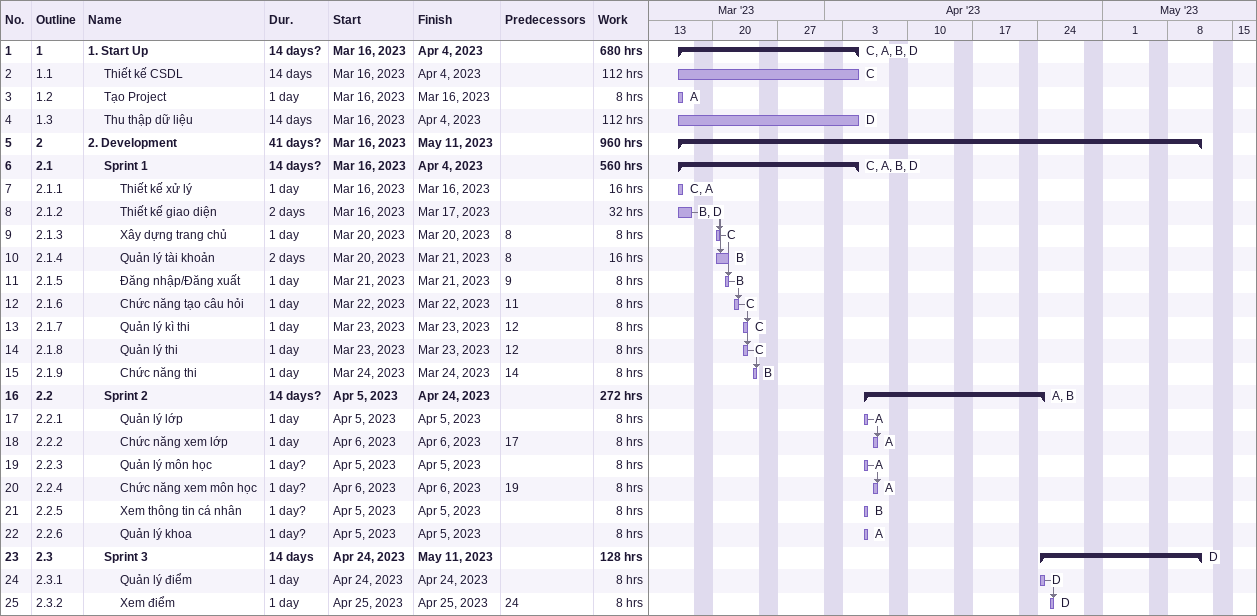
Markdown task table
| ID | WBS | Task | Duration | Start | Finish | Predecessors | Resources | Work (h) |
|---|---|---|---|---|---|---|---|---|
| 1 | 1 | **1. Start Up** | 14d? | 2023-03-16 | 2023-04-04 |  | C, A, B, D | 680 |
| 2 | 1.1 | Thiết kế CSDL | 14d | 2023-03-16 | 2023-04-04 |  | C | 112 |
| 3 | 1.2 | Tạo Project | 1d | 2023-03-16 | 2023-03-16 |  | A | 8 |
| 4 | 1.3 | Thu thập dữ liệu | 14d | 2023-03-16 | 2023-04-04 |  | D | 112 |
| 5 | 2 | **2. Development** | 41d? | 2023-03-16 | 2023-05-11 |  |  | 960 |
| 6 | 2.1 | **Sprint 1** | 14d? | 2023-03-16 | 2023-04-04 |  | C, A, B, D | 560 |
| 7 | 2.1.1 | Thiết kế xử lý | 1d | 2023-03-16 | 2023-03-16 |  | C, A | 16 |
| 8 | 2.1.2 | Thiết kế giao diện | 2d | 2023-03-16 | 2023-03-17 |  | B, D | 32 |
| 9 | 2.1.3 | Xây dựng trang chủ | 1d | 2023-03-20 | 2023-03-20 | 8 | C | 8 |
| 10 | 2.1.4 | Quản lý tài khoản | 2d | 2023-03-20 | 2023-03-21 | 8 | B | 16 |
| 11 | 2.1.5 | Đăng nhập/Đăng xuất | 1d | 2023-03-21 | 2023-03-21 | 9 | B | 8 |
| 12 | 2.1.6 | Chức năng tạo câu hỏi | 1d | 2023-03-22 | 2023-03-22 | 11 | C | 8 |
| 13 | 2.1.7 | Quản lý kì thi | 1d | 2023-03-23 | 2023-03-23 | 12 | C | 8 |
| 14 | 2.1.8 | Quản lý thi | 1d | 2023-03-23 | 2023-03-23 | 12 | C | 8 |
| 15 | 2.1.9 | Chức năng thi | 1d | 2023-03-24 | 2023-03-24 | 14 | B | 8 |
| 16 | 2.2 | **Sprint 2** | 14d? | 2023-04-05 | 2023-04-24 |  | A, B | 272 |
| 17 | 2.2.1 | Quản lý lớp | 1d | 2023-04-05 | 2023-04-05 |  | A | 8 |
| 18 | 2.2.2 | Chức năng xem lớp | 1d | 2023-04-06 | 2023-04-06 | 17 | A | 8 |
| 19 | 2.2.3 | Quản lý môn học | 1d? | 2023-04-05 | 2023-04-05 |  | A | 8 |
| 20 | 2.2.4 | Chức năng xem môn học | 1d? | 2023-04-06 | 2023-04-06 | 19 | A | 8 |
| 21 | 2.2.5 | Xem thông tin cá nhân | 1d? | 2023-04-05 | 2023-04-05 |  | B | 8 |
| 22 | 2.2.6 | Quản lý khoa | 1d? | 2023-04-05 | 2023-04-05 |  | A | 8 |
| 23 | 2.3 | **Sprint 3** | 14d | 2023-04-24 | 2023-05-11 |  | D | 128 |
| 24 | 2.3.1 | Quản lý điểm | 1d | 2023-04-24 | 2023-04-24 |  | D | 8 |
| 25 | 2.3.2 | Xem điểm | 1d | 2023-04-25 | 2023-04-25 | 24 | D | 8 |
